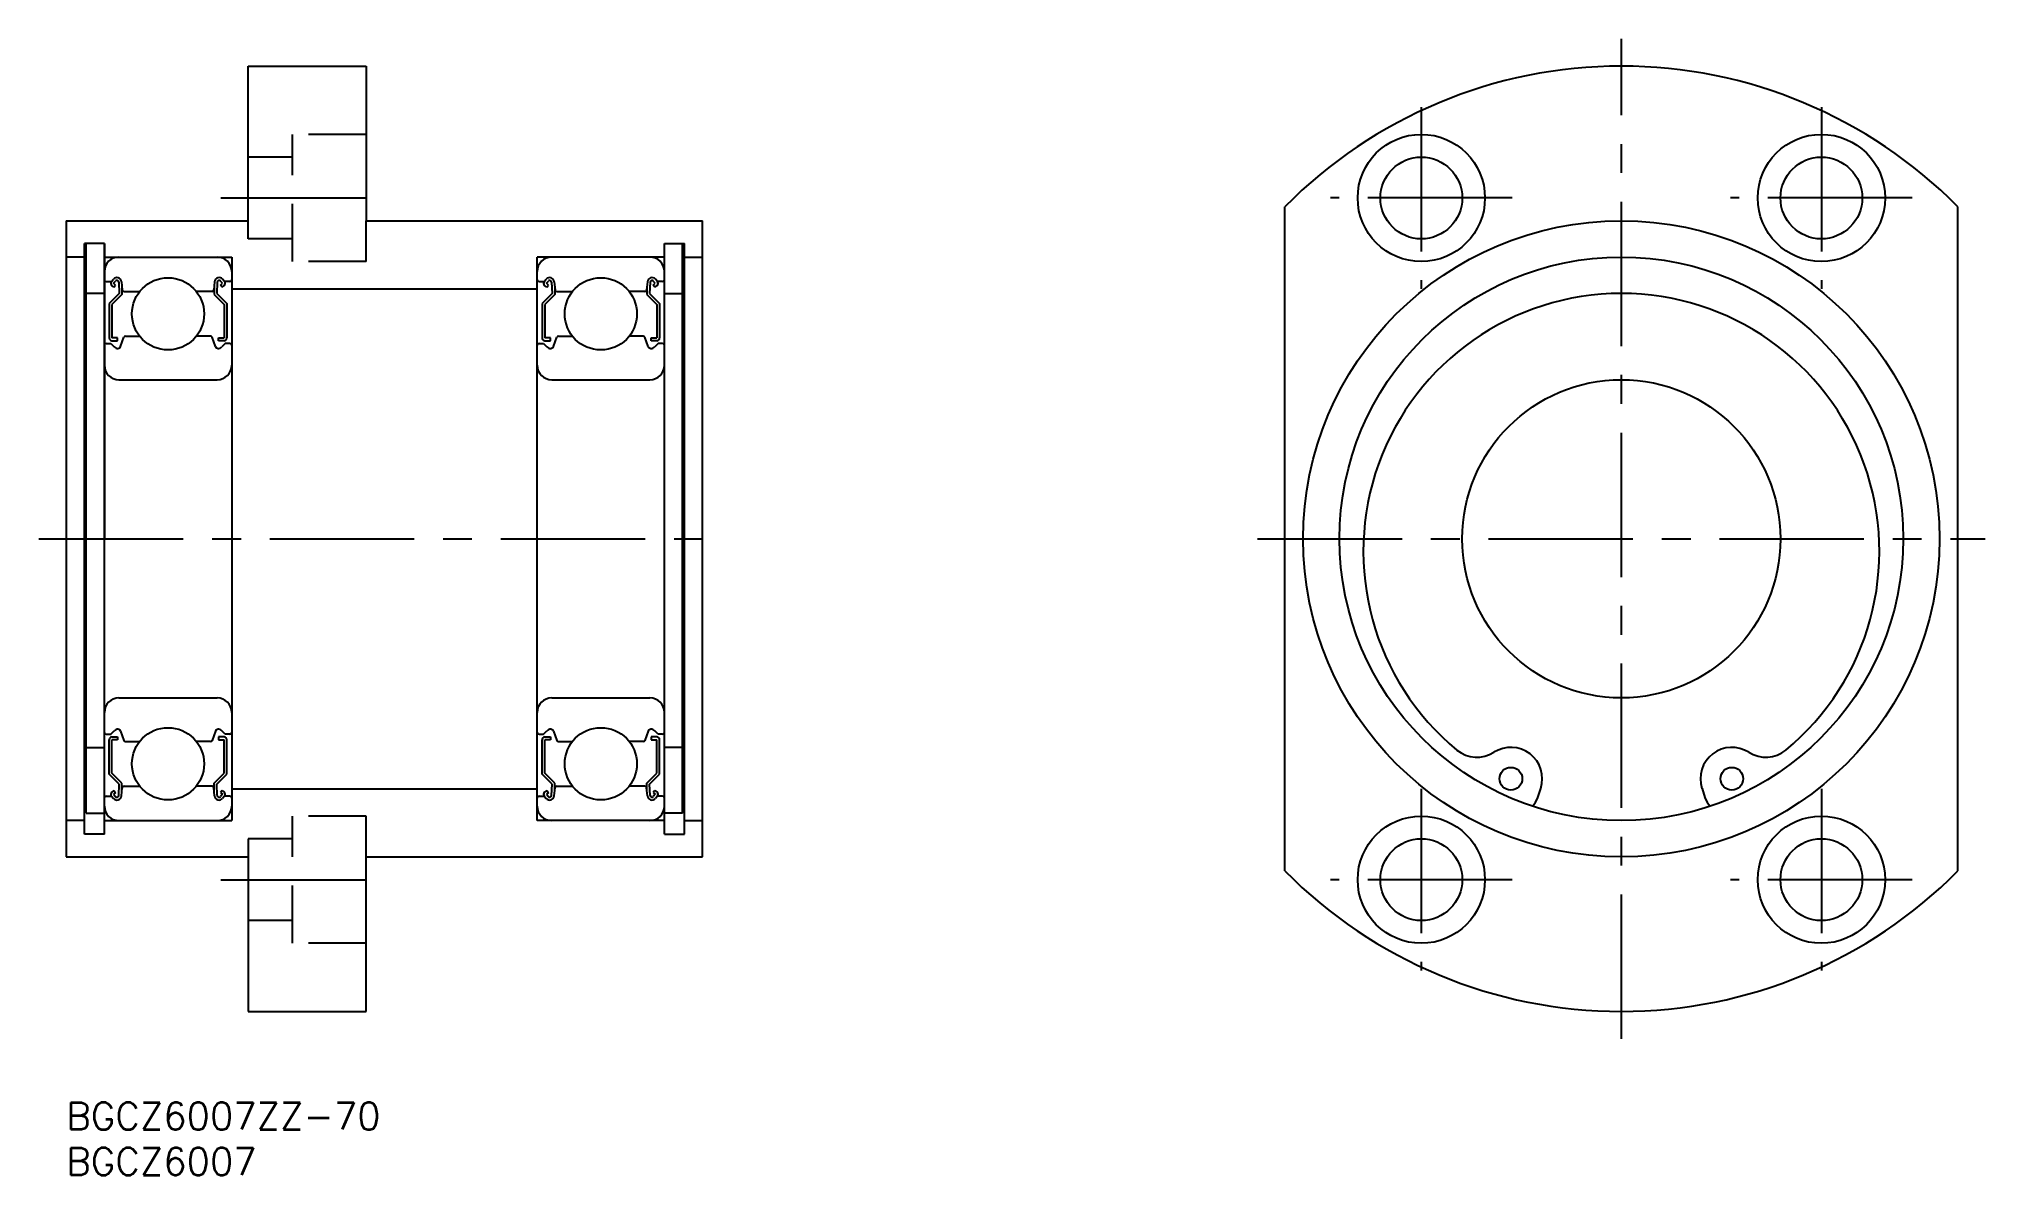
# Model space of a CAD drawing. Extents: x -3 to 211, y -8 to 117.
import ezdxf

# ---------------------------------------------------------------- set-up
doc = ezdxf.new("R2010")
doc.units = 0
doc.header["$LTSCALE"] = 0.5
doc.linetypes.add('CENTER', pattern=[50.8, 31.75, -6.35, 6.35, -6.35])
doc.linetypes.add('DASHED', pattern=[19.05, 12.7, -6.35])
for name, color, linetype in [('MSM_CENTER', 1, 'CENTER'), ('MSM_CONTINUOUS', 7, 'CONTINUOUS'), ('MSM_DASHED', 4, 'DASHED'), ('MSM_PART_NUMBER', 7, 'CONTINUOUS')]:
    doc.layers.add(name, color=color, linetype=linetype)
doc.styles.get("Standard").update_dxf_attribs({"font": 'txt.shx', "height": 3, "bigfont": 'bigfont.shx'})

# ---------------------------------------------------------------- blocks, each defined once
blk = doc.blocks.new('*U6')
at = {"layer": 'MSM_PART_NUMBER'}
blk.add_text('BGCZ6007ZZ-70', height=3, dxfattribs=at).set_placement((0, -3))
blk = doc.blocks.new('*U7')
at = {"layer": 'MSM_PART_NUMBER'}
blk.add_text('BGCZ6007', height=3, dxfattribs=at).set_placement((0, -8))

msp = doc.modelspace()

# ---------------------------------------------------------------- linework, layer by layer
at = {"layer": 'MSM_CENTER'}
for p, q in [((171.04, 7), (171.04, 117)), ((149.04, 109.5), (149.04, 89.5)), ((193.04, 109.5), (193.04, 89.5)), ((17, 99.5), (36, 99.5)), ((159.04, 99.5), (139.04, 99.5)), ((203.04, 99.5), (183.04, 99.5)), ((-3, 62), (73, 62)), ((131.04, 62), (211.04, 62)), ((149.04, 34.5), (149.04, 14.5)), ((193.04, 34.5), (193.04, 14.5)), ((17, 24.5), (36, 24.5)), ((159.04, 24.5), (139.04, 24.5)), ((203.04, 24.5), (183.04, 24.5))]:
    msp.add_line(p, q, dxfattribs=at)
at = {"layer": 'MSM_CONTINUOUS'}
for p, q in [((20, 97), (20, 114)), ((20, 114), (33, 114)), ((33, 114), (33, 97)), ((134.04, 25.46), (134.04, 98.54)), ((208.04, 25.46), (208.04, 98.54)), ((0, 97), (20, 97)), ((0, 97), (0, 27)), ((33, 97), (70, 97)), ((70, 27), (70, 97)), ((4.2, 94.5), (2, 94.5)), ((2, 29.5), (2, 94.5)), ((2.2, 31.82, -0.5), (2.2, 94.5, -0.5)), ((4.2, 94.5), (4.2, 62)), ((4.2, 29.5), (4.2, 94.5)), ((65.8, 29.5), (65.8, 94.5)), ((65.8, 94.5), (68, 94.5)), ((67.8, 31.82, -0.5), (67.8, 94.5, -0.5)), ((68, 29.5), (68, 94.5)), ((2, 93), (0, 93)), ((4.2, 93), (18.2, 93)), ((18.2, 93), (18.2, 31)), ((51.8, 31), (51.8, 93)), ((65.8, 93), (51.8, 93)), ((68, 93), (70, 93)), ((4.4, 90.3), (4.98, 90.3)), ((4.98, 90.3), (5.2, 90.56)), ((5.21, 90.11), (5.43, 90.36)), ((5.44, 89.91), (5.21, 90.11)), ((5.25, 89.68), (5.44, 89.91)), ((5.78, 90.24), (5.83, 89)), ((6.08, 90.28), (6.16, 89.38)), ((16.32, 90.28), (16.24, 89.38)), ((16.62, 90.24), (16.57, 89)), ((16.96, 89.91), (17.19, 90.11)), ((17.15, 89.68), (16.96, 89.91)), ((17.19, 90.11), (16.97, 90.36)), ((17.42, 90.3), (17.2, 90.56)), ((18, 90.3), (17.42, 90.3)), ((52, 90.3), (52.58, 90.3)), ((52.58, 90.3), (52.8, 90.56)), ((52.81, 90.11), (53.03, 90.36)), ((53.04, 89.91), (52.81, 90.11)), ((52.85, 89.68), (53.04, 89.91)), ((53.38, 90.24), (53.43, 89)), ((53.68, 90.28), (53.76, 89.38)), ((63.92, 90.28), (63.84, 89.38)), ((64.22, 90.24), (64.17, 89)), ((64.56, 89.91), (64.79, 90.11)), ((64.75, 89.68), (64.56, 89.91)), ((64.79, 90.11), (64.57, 90.36)), ((65.02, 90.3), (64.8, 90.56)), ((65.6, 90.3), (65.02, 90.3)), ((4.2, 89), (2.2, 89)), ((5.83, 89), (4.73, 87.9)), ((4.73, 87.9), (4.73, 84.1)), ((5.25, 89.68), (5.02, 89.88)), ((6.13, 88.88), (5.03, 87.78)), ((5.03, 87.78), (5.03, 84.1)), ((6.13, 89.73), (6.13, 88.88)), ((6.36, 89.2), (8.08, 89.2)), ((16.04, 89.2), (14.32, 89.2)), ((16.27, 89.73), (16.27, 88.88)), ((16.27, 88.88), (17.37, 87.78)), ((16.57, 89), (17.67, 87.9)), ((17.15, 89.68), (17.38, 89.88)), ((17.37, 87.78), (17.37, 84.1)), ((17.67, 87.9), (17.67, 84.1)), ((18.2, 89.5), (51.8, 89.5)), ((53.43, 89), (52.33, 87.9)), ((52.33, 87.9), (52.33, 84.1)), ((52.85, 89.68), (52.62, 89.88)), ((53.73, 88.88), (52.63, 87.78)), ((52.63, 87.78), (52.63, 84.1)), ((53.73, 89.73), (53.73, 88.88)), ((53.96, 89.2), (55.68, 89.2)), ((63.64, 89.2), (61.92, 89.2)), ((63.87, 89.73), (63.87, 88.88)), ((63.87, 88.88), (64.97, 87.78)), ((64.17, 89), (65.27, 87.9)), ((64.75, 89.68), (64.98, 89.88)), ((64.97, 87.78), (64.97, 84.1)), ((65.27, 87.9), (65.27, 84.1)), ((65.8, 89), (67.8, 89)), ((4.4, 83.5), (4.9, 83.5)), ((4.9, 83.5), (5.27, 83.13)), ((5.65, 84.1), (5.03, 84.1)), ((5.03, 83.8), (5.65, 83.8)), ((5.65, 83.8), (5.65, 84.1)), ((5.98, 83.15), (6.35, 84.17)), ((6.54, 84.3), (8.08, 84.3)), ((15.86, 84.3), (14.32, 84.3)), ((16.42, 83.15), (16.05, 84.17)), ((16.75, 84.1), (17.37, 84.1)), ((16.75, 83.8), (16.75, 84.1)), ((17.37, 83.8), (16.75, 83.8)), ((17.5, 83.5), (17.13, 83.13)), ((18, 83.5), (17.5, 83.5)), ((52, 83.5), (52.5, 83.5)), ((52.5, 83.5), (52.87, 83.13)), ((53.25, 84.1), (52.63, 84.1)), ((52.63, 83.8), (53.25, 83.8)), ((53.25, 83.8), (53.25, 84.1)), ((53.58, 83.15), (53.95, 84.17)), ((54.14, 84.3), (55.68, 84.3)), ((63.46, 84.3), (61.92, 84.3)), ((64.02, 83.15), (63.65, 84.17)), ((64.35, 84.1), (64.97, 84.1)), ((64.35, 83.8), (64.35, 84.1)), ((64.97, 83.8), (64.35, 83.8)), ((65.1, 83.5), (64.73, 83.13)), ((65.6, 83.5), (65.1, 83.5)), ((5.8, 79.5), (16.6, 79.5)), ((53.4, 79.5), (64.2, 79.5)), ((5.8, 44.5), (16.6, 44.5)), ((53.4, 44.5), (64.2, 44.5)), ((4.9, 40.5), (5.27, 40.87)), ((5.98, 40.85), (6.35, 39.83)), ((16.42, 40.85), (16.05, 39.83)), ((17.5, 40.5), (17.13, 40.87)), ((52.5, 40.5), (52.87, 40.87)), ((53.58, 40.85), (53.95, 39.83)), ((64.02, 40.85), (63.65, 39.83)), ((65.1, 40.5), (64.73, 40.87)), ((2.2, 39.06), (4.2, 39.06)), ((4.4, 40.5), (4.9, 40.5)), ((4.73, 36.1), (4.73, 39.9)), ((5.03, 40.2), (5.65, 40.2)), ((5.65, 39.9), (5.03, 39.9)), ((5.03, 36.22), (5.03, 39.9)), ((5.65, 40.2), (5.65, 39.9)), ((6.54, 39.7), (8.08, 39.7)), ((15.86, 39.7), (14.32, 39.7)), ((17.37, 40.2), (16.75, 40.2)), ((16.75, 40.2), (16.75, 39.9)), ((16.75, 39.9), (17.37, 39.9)), ((17.37, 36.22), (17.37, 39.9)), ((18, 40.5), (17.5, 40.5)), ((17.67, 36.1), (17.67, 39.9)), ((52, 40.5), (52.5, 40.5)), ((52.33, 36.1), (52.33, 39.9)), ((52.63, 40.2), (53.25, 40.2)), ((52.63, 36.22), (52.63, 39.9)), ((53.25, 39.9), (52.63, 39.9)), ((53.25, 40.2), (53.25, 39.9)), ((54.14, 39.7), (55.68, 39.7)), ((63.46, 39.7), (61.92, 39.7)), ((64.97, 40.2), (64.35, 40.2)), ((64.35, 40.2), (64.35, 39.9)), ((64.35, 39.9), (64.97, 39.9)), ((64.97, 36.22), (64.97, 39.9)), ((65.6, 40.5), (65.1, 40.5)), ((65.27, 36.1), (65.27, 39.9)), ((67.8, 39.06), (65.8, 39.06)), ((5.83, 35), (4.73, 36.1)), ((5.25, 34.32), (5.02, 34.12)), ((6.13, 35.12), (5.03, 36.22)), ((5.25, 34.32), (5.44, 34.09)), ((5.78, 33.76), (5.83, 35)), ((6.08, 33.72), (6.16, 34.62)), ((6.13, 34.27), (6.13, 35.12)), ((6.36, 34.8), (8.08, 34.8)), ((16.04, 34.8), (14.32, 34.8)), ((16.32, 33.72), (16.24, 34.62)), ((16.27, 35.12), (17.37, 36.22)), ((16.27, 34.27), (16.27, 35.12)), ((16.57, 35), (17.67, 36.1)), ((16.62, 33.76), (16.57, 35)), ((17.15, 34.32), (16.96, 34.09)), ((17.15, 34.32), (17.38, 34.12)), ((18.2, 34.5), (51.8, 34.5)), ((53.43, 35), (52.33, 36.1)), ((52.85, 34.32), (52.62, 34.12)), ((53.73, 35.12), (52.63, 36.22)), ((52.85, 34.32), (53.04, 34.09)), ((53.38, 33.76), (53.43, 35)), ((53.68, 33.72), (53.76, 34.62)), ((53.73, 34.27), (53.73, 35.12)), ((53.96, 34.8), (55.68, 34.8)), ((63.64, 34.8), (61.92, 34.8)), ((63.92, 33.72), (63.84, 34.62)), ((63.87, 35.12), (64.97, 36.22)), ((63.87, 34.27), (63.87, 35.12)), ((64.17, 35), (65.27, 36.1)), ((64.22, 33.76), (64.17, 35)), ((64.75, 34.32), (64.56, 34.09)), ((64.75, 34.32), (64.98, 34.12)), ((161.85, 33.55), (162.18, 34.55)), ((179.91, 34.55), (180.23, 33.55)), ((4.4, 33.7), (4.98, 33.7)), ((4.98, 33.7), (5.2, 33.44)), ((5.44, 34.09), (5.21, 33.89)), ((5.21, 33.89), (5.43, 33.64)), ((16.96, 34.09), (17.19, 33.89)), ((17.19, 33.89), (16.97, 33.64)), ((17.42, 33.7), (17.2, 33.44)), ((18, 33.7), (17.42, 33.7)), ((52, 33.7), (52.58, 33.7)), ((52.58, 33.7), (52.8, 33.44)), ((53.04, 34.09), (52.81, 33.89)), ((52.81, 33.89), (53.03, 33.64)), ((64.56, 34.09), (64.79, 33.89)), ((64.79, 33.89), (64.57, 33.64)), ((65.02, 33.7), (64.8, 33.44)), ((65.6, 33.7), (65.02, 33.7)), ((2, 31), (0, 31)), ((2.2, 31.82), (4.2, 31.82)), ((4.2, 31), (18.2, 31)), ((65.8, 31), (51.8, 31)), ((67.8, 31.82), (65.8, 31.82)), ((68, 31), (70, 31)), ((4.2, 29.5), (2, 29.5)), ((65.8, 29.5), (68, 29.5)), ((0, 27), (20, 27)), ((20, 27), (20, 10)), ((33, 27), (70, 27)), ((33, 10), (33, 27)), ((20, 10), (33, 10))]:
    msp.add_line(p, q, dxfattribs=at)
for centre, radius in [((149.04, 99.5), 7), ((193.04, 99.5), 7), ((149.04, 99.5), 4.5), ((193.04, 99.5), 4.5), ((171.04, 62), 35), ((171.04, 62), 31), ((11.2, 86.75), 3.97), ((58.8, 86.75), 3.97), ((171.04, 62), 17.5), ((11.2, 37.25), 3.97), ((58.8, 37.25), 3.97), ((158.89, 35.61), 1.25), ((183.19, 35.61), 1.25), ((149.04, 24.5), 7), ((193.04, 24.5), 7), ((149.04, 24.5), 4.5), ((193.04, 24.5), 4.5)]:
    msp.add_circle(centre, radius, dxfattribs=at)
for centre, radius, start, end in [((171.04, 62), 52, 44.6398, 135.3602), ((5.8, 91.4), 1.6, 90, 180), ((16.6, 91.4), 1.6, 0, 90), ((53.4, 91.4), 1.6, 90, 180), ((64.2, 91.4), 1.6, 0, 90), ((4.4, 90.5), 0.2, 180, 270), ((5.21, 90.11), 0.3, 139.9098, 229.9963), ((5.58, 90.24), 0.5, 4.9871, 139.9098), ((5.58, 90.24), 0.2, 2.3754, 139.9922), ((16.82, 90.24), 0.5, 40.0902, 175.0129), ((16.82, 90.24), 0.2, 40.0078, 177.6246), ((17.19, 90.11), 0.3, 310.0037, 40.0902), ((18, 90.5), 0.2, 270, 0), ((52, 90.5), 0.2, 180, 270), ((52.81, 90.11), 0.3, 139.9098, 229.9963), ((53.18, 90.24), 0.5, 4.9871, 139.9098), ((53.18, 90.24), 0.2, 2.3754, 139.9922), ((64.42, 90.24), 0.5, 40.0902, 175.0129), ((64.42, 90.24), 0.2, 40.0078, 177.6246), ((64.79, 90.11), 0.3, 310.0037, 40.0902), ((65.6, 90.5), 0.2, 270, 0), ((6.36, 89.4), 0.2, 184.987, 270), ((16.04, 89.4), 0.2, 270, 355.0129), ((53.96, 89.4), 0.2, 184.987, 270), ((63.64, 89.4), 0.2, 270, 355.0129), ((171.04, 60.62), 28.38, 309.5855, 230.4145), ((4.4, 83.3), 0.2, 90, 180), ((5.03, 84.1), 0.3, 180, 270), ((6.54, 84.1), 0.2, 90, 160.0299), ((15.86, 84.1), 0.2, 19.9701, 90), ((17.37, 84.1), 0.3, 270, 0), ((18, 83.3), 0.2, 0, 90), ((52, 83.3), 0.2, 90, 180), ((52.63, 84.1), 0.3, 180, 270), ((54.14, 84.1), 0.2, 90, 160.0299), ((63.46, 84.1), 0.2, 19.9701, 90), ((64.97, 84.1), 0.3, 270, 0), ((65.6, 83.3), 0.2, 0, 90), ((5.7, 83.55), 0.6, 225, 272.8048), ((5.7, 83.25), 0.3, 265.5374, 340.0299), ((16.7, 83.25), 0.3, 199.9701, 274.4626), ((16.7, 83.55), 0.6, 267.1952, 315), ((53.3, 83.55), 0.6, 225, 272.8048), ((53.3, 83.25), 0.3, 265.5374, 340.0299), ((64.3, 83.25), 0.3, 199.9701, 274.4626), ((64.3, 83.55), 0.6, 267.1952, 315), ((5.8, 81.1), 1.6, 180, 270), ((16.6, 81.1), 1.6, 270, 0), ((53.4, 81.1), 1.6, 180, 270), ((64.2, 81.1), 1.6, 270, 0), ((5.8, 42.9), 1.6, 90, 180), ((16.6, 42.9), 1.6, 0, 90), ((53.4, 42.9), 1.6, 90, 180), ((64.2, 42.9), 1.6, 0, 90), ((4.4, 40.7), 0.2, 180, 270), ((5.7, 40.45), 0.6, 87.1952, 135), ((5.7, 40.75), 0.3, 19.9701, 94.4626), ((16.7, 40.75), 0.3, 85.5374, 160.0299), ((16.7, 40.45), 0.6, 45, 92.8048), ((18, 40.7), 0.2, 270, 0), ((52, 40.7), 0.2, 180, 270), ((53.3, 40.45), 0.6, 87.1952, 135), ((53.3, 40.75), 0.3, 19.9701, 94.4626), ((64.3, 40.75), 0.3, 85.5374, 160.0299), ((64.3, 40.45), 0.6, 45, 92.8048), ((65.6, 40.7), 0.2, 270, 0), ((5.03, 39.9), 0.3, 90, 180), ((6.54, 39.9), 0.2, 199.9701, 270), ((15.86, 39.9), 0.2, 270, 340.0299), ((17.37, 39.9), 0.3, 0, 90), ((52.63, 39.9), 0.3, 90, 180), ((54.14, 39.9), 0.2, 199.9701, 270), ((63.46, 39.9), 0.2, 270, 340.0299), ((64.97, 39.9), 0.3, 0, 90), ((155.16, 41.42), 3.45, 230.4145, 302.7519), ((158.89, 35.61), 3.45, 342.0968, 122.7519), ((183.19, 35.61), 3.45, 57.2481, 197.9032), ((186.93, 41.42), 3.45, 237.2481, 309.5855), ((6.36, 34.6), 0.2, 90, 175.013), ((16.04, 34.6), 0.2, 4.987, 90), ((53.96, 34.6), 0.2, 90, 175.013), ((63.64, 34.6), 0.2, 4.987, 90), ((4.4, 33.5), 0.2, 90, 180), ((5.8, 32.6), 1.6, 180, 270), ((5.21, 33.89), 0.3, 130.0037, 220.0902), ((5.58, 33.76), 0.5, 220.0902, 355.0129), ((5.58, 33.76), 0.2, 220.0078, 357.6246), ((16.82, 33.76), 0.5, 184.9871, 319.9098), ((16.6, 32.6), 1.6, 270, 0), ((16.82, 33.76), 0.2, 182.3754, 319.9922), ((17.19, 33.89), 0.3, 319.9098, 49.9963), ((18, 33.5), 0.2, 0, 90), ((52, 33.5), 0.2, 90, 180), ((53.4, 32.6), 1.6, 180, 270), ((52.81, 33.89), 0.3, 130.0037, 220.0902), ((53.18, 33.76), 0.5, 220.0902, 355.0129), ((53.18, 33.76), 0.2, 220.0078, 357.6246), ((64.42, 33.76), 0.5, 184.9871, 319.9098), ((64.2, 32.6), 1.6, 270, 0), ((64.42, 33.76), 0.2, 182.3754, 319.9922), ((64.79, 33.89), 0.3, 319.9098, 49.9963), ((65.6, 33.5), 0.2, 0, 90), ((159.47, 34.32), 2.5, 315.909, 342.0968), ((182.61, 34.32), 2.5, 197.9032, 224.091), ((171.04, 62), 52, 224.6398, 315.3602)]:
    msp.add_arc(centre, radius, start, end, dxfattribs=at)
at = {"layer": 'MSM_DASHED'}
for p, q in [((24.9, 92.5), (24.9, 106.5)), ((33, 106.5), (24.9, 106.5)), ((24.9, 104), (20, 104)), ((20, 95), (20, 97)), ((33, 92.5), (33, 97)), ((24.9, 95), (20, 95)), ((33, 92.5), (24.9, 92.5)), ((24.9, 17.5), (24.9, 31.5)), ((33, 31.5), (24.9, 31.5)), ((33, 27), (33, 31.5)), ((24.9, 29), (20, 29)), ((20, 29), (20, 27)), ((24.9, 20), (20, 20)), ((33, 17.5), (24.9, 17.5))]:
    msp.add_line(p, q, dxfattribs=at)

# ---------------------------------------------------------------- block references
at = {"layer": 'MSM_CONTINUOUS'}
for name in ['*U6', '*U7']:
    msp.add_blockref(name, (0, 0), dxfattribs=at)

doc.saveas('drawing.dxf')
